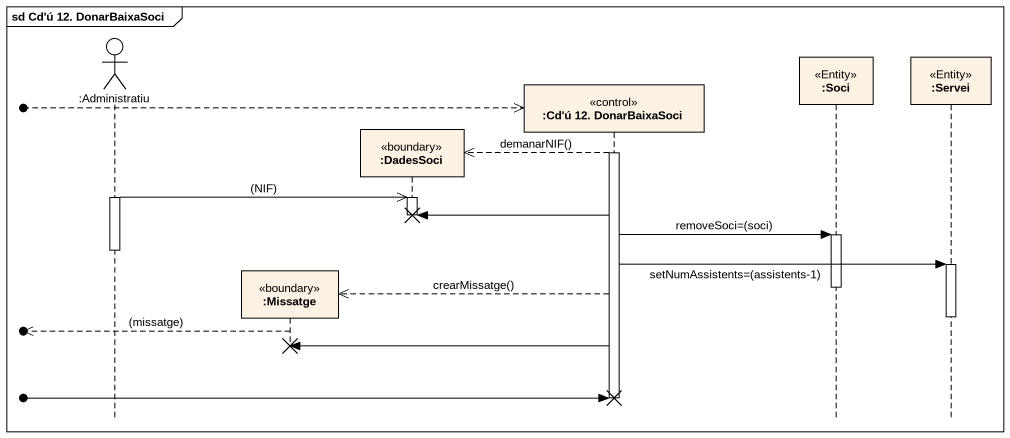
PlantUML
@startuml
mainframe sd Cd'ú 12. DonarBaixaSoci
hide footbox
actor ":Administratiu" as Administratiu
participant ":Missatge" as Missatge <<boundary>>
participant ":DadesSoci" as DadesSoci <<boundary>>
participant ":Cd'ú 12. DonarBaixaSoci" as Cd_ú_12_DonarBaixaSoci <<control>>
participant ":Soci" as Soci <<Entity>>
participant ":Servei" as Servei <<Entity>>

[o-->> Cd_ú_12_DonarBaixaSoci
activate Cd_ú_12_DonarBaixaSoci
Cd_ú_12_DonarBaixaSoci -->> DadesSoci ** : demanarNIF()
activate Administratiu
Administratiu ->> DadesSoci : (NIF)
activate DadesSoci
Cd_ú_12_DonarBaixaSoci -> DadesSoci !!
deactivate DadesSoci
Cd_ú_12_DonarBaixaSoci -> Soci : removeSoci=(soci)
activate Soci
deactivate Administratiu
Cd_ú_12_DonarBaixaSoci -> Servei : setNumAssistents=(assistents-1)
activate Servei
deactivate Soci
Cd_ú_12_DonarBaixaSoci -->> Missatge ** : crearMissatge()
deactivate Servei
[o<<-- Missatge : (missatge)
Cd_ú_12_DonarBaixaSoci -> Missatge !!
[o-> Cd_ú_12_DonarBaixaSoci
deactivate Cd_ú_12_DonarBaixaSoci
@enduml
